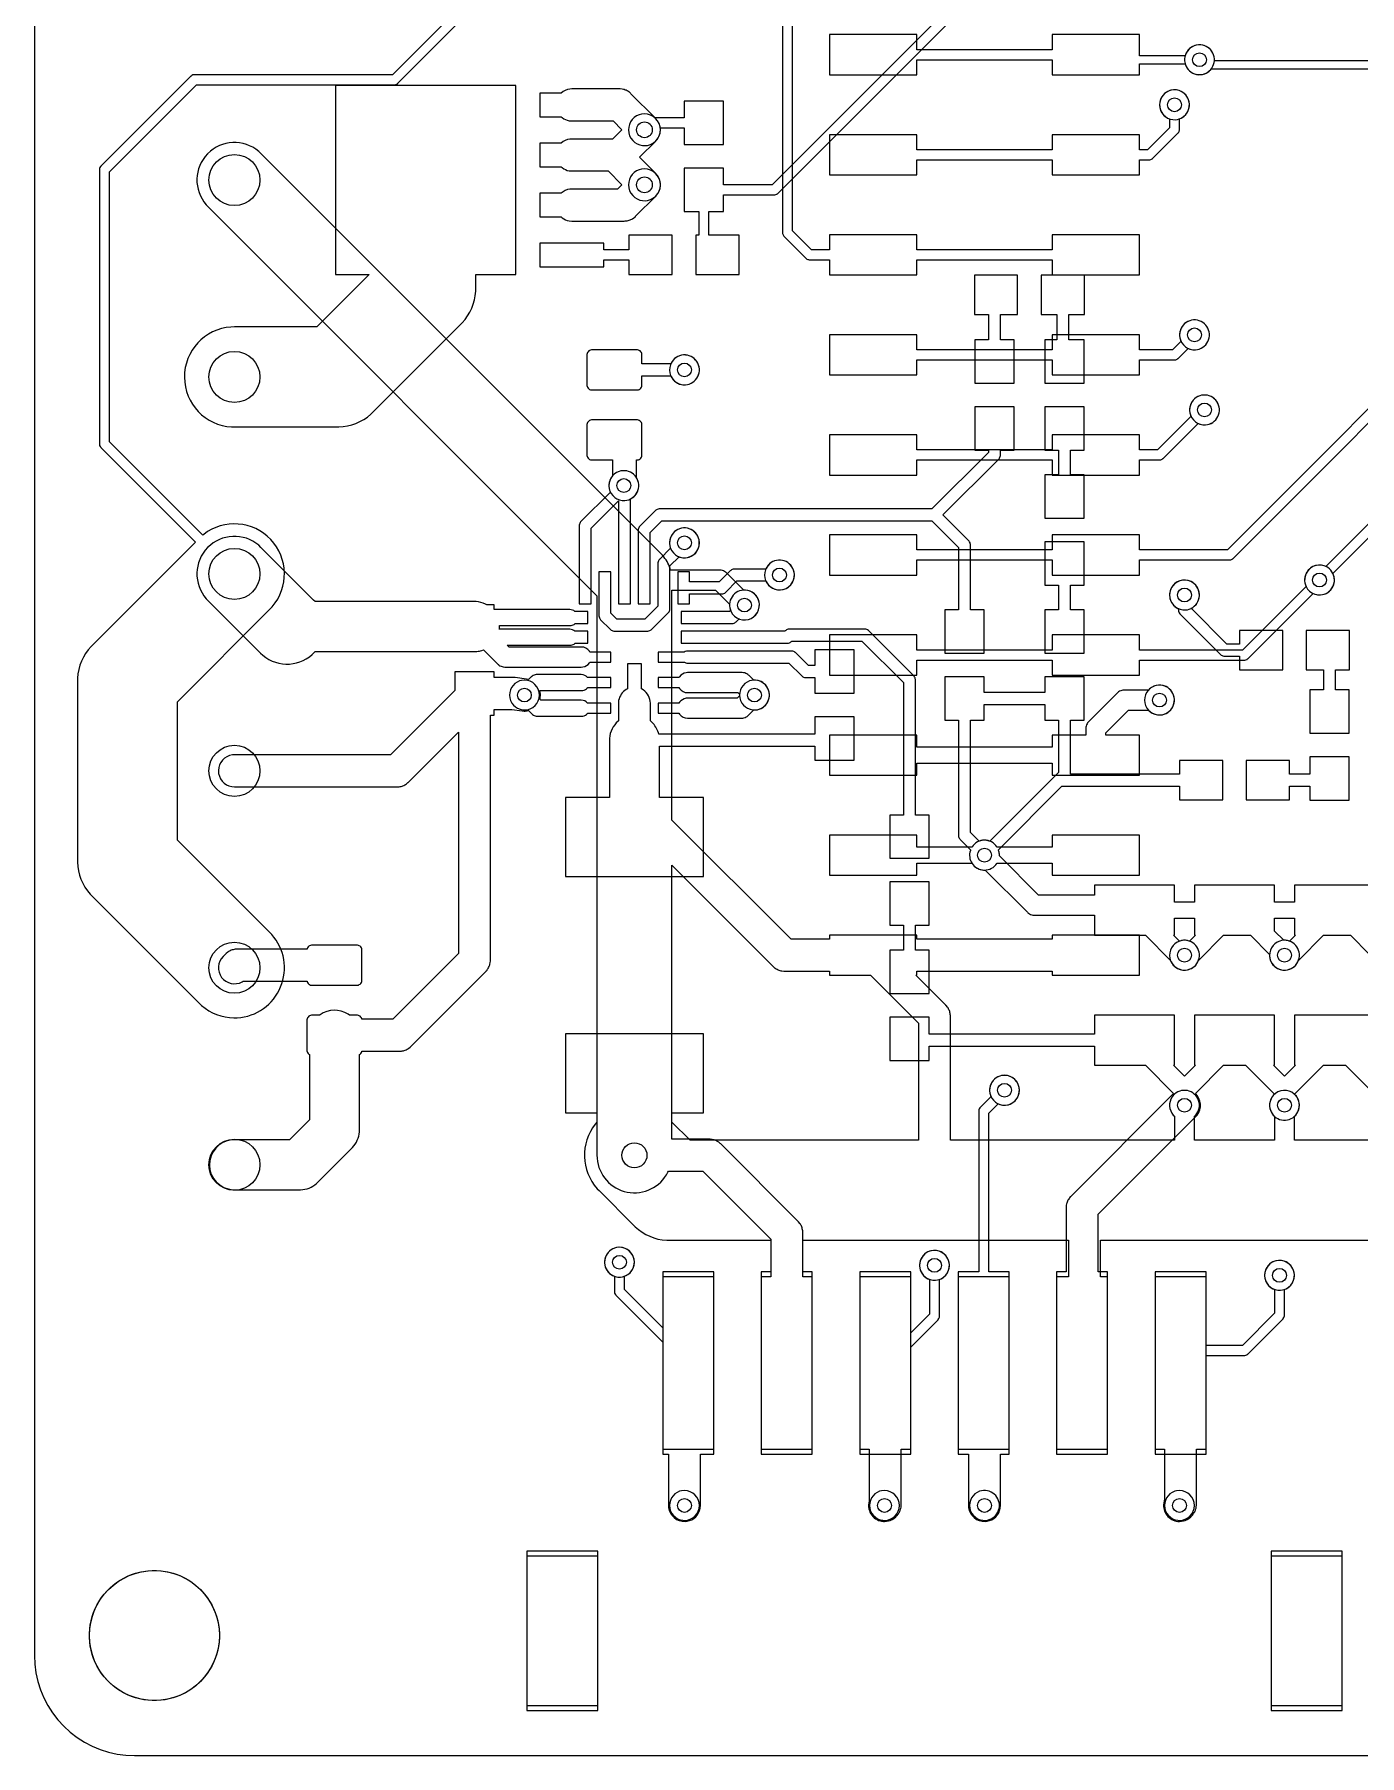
# Model space of a CAD drawing. Header units: millimetres. Extents: x 0 to 66, y 0 to 99.1.
# Drawn here: x 0 to 33.66, y 0 to 43.7 of the extents above; entities that cross this region are included whole.
import ezdxf

# ---------------------------------------------------------------- set-up
doc = ezdxf.new("R2010")
doc.units = ezdxf.units.MM

msp = doc.modelspace()

# ---------------------------------------------------------------- linework, layer by layer
at = {"layer": '16_copper'}
for points in [[(30.099, 51.234), (18.742, 39.877), (17.5, 39.877), (17.5, 40.3), (16.5, 40.3), (16.5, 39.2), (16.873, 39.2), (16.873, 38.6), (16.8, 38.6), (16.8, 37.6), (17.9, 37.6), (17.9, 38.6), (17.127, 38.6), (17.127, 39.2), (17.5, 39.2), (17.5, 39.623), (18.795, 39.623), (18.8, 39.624), (18.806, 39.623, 0.111436), (18.859, 39.64), (18.865, 39.645), (18.873, 39.65), (18.88, 39.656), (18.885, 39.66), (30.316, 51.091)], [(35.01, 32.396), (32.801, 30.187), (32.761, 30.204, 1), (32.517, 29.486), (32.565, 29.473, 0.065542), (32.664, 29.467), (32.713, 29.473, 0.453094), (32.998, 29.967), (32.981, 30.007), (35.153, 32.179)], [(34.036, 22.098), (32.004, 22.098), (32.004, 21.666), (31.496, 21.666), (31.496, 22.098), (29.464, 22.098), (29.464, 21.666), (28.956, 21.666), (28.956, 22.098), (26.924, 22.098), (26.924, 21.844), (25.505, 21.844), (24.508, 22.841), (24.508, 22.885, 0.065544), (24.489, 22.982), (24.483, 22.997), (26.098, 24.613), (29.08, 24.613), (29.08, 24.265), (30.18, 24.265), (30.18, 25.265), (29.08, 25.265), (29.08, 24.917), (26.314, 24.917), (26.314, 26.286), (26.662, 26.286), (26.662, 27.386), (25.662, 27.386), (25.662, 26.988), (24.122, 26.988), (24.122, 27.386), (23.122, 27.386), (23.122, 26.286), (23.47, 26.286), (23.47, 23.368), (23.47, 23.362), (23.47, 23.357, 0.153128), (23.504, 23.272), (23.514, 23.26), (23.777, 22.997), (23.771, 22.982, 0.493146), (24.105, 22.482), (24.149, 22.482), (25.22, 21.41), (25.235, 21.398), (25.25, 21.385, 0.118893), (25.36, 21.339), (25.4, 21.336, 0.000218), (25.4, 21.336), (26.924, 21.336), (26.924, 20.828), (28.216, 20.828), (28.855, 20.189), (28.87, 20.152), (28.895, 20.109, 0.267948), (29.235, 19.942), (29.284, 19.948, 0.198912), (29.525, 20.109), (29.55, 20.152), (29.565, 20.189), (30.204, 20.828), (30.883, 20.828), (31.372, 20.339), (31.372, 20.295, 0.71659), (32.065, 20.109), (32.09, 20.152), (32.105, 20.189), (32.744, 20.828), (33.423, 20.828), (33.912, 20.339)], [(34.036, 18.796), (32.004, 18.796), (32.004, 17.526), (32.026, 17.526), (31.75, 17.25), (31.474, 17.526), (31.496, 17.526), (31.496, 18.796), (29.464, 18.796), (29.464, 17.526), (29.486, 17.526), (29.21, 17.25), (28.934, 17.526), (28.956, 17.526), (28.956, 18.796), (26.924, 18.796), (26.924, 18.313), (22.725, 18.313), (22.725, 18.75), (21.725, 18.75), (21.725, 17.65), (22.725, 17.65), (22.725, 18.009), (26.924, 18.009), (26.924, 17.526), (28.216, 17.526), (28.934, 16.807), (28.923, 16.797), (26.323, 14.197), (26.323, 14.197), (26.323, 14.197), (26.309, 14.182), (26.289, 14.16), (26.289, 14.16), (26.289, 14.159), (26.277, 14.142), (26.261, 14.118), (26.261, 14.118), (26.261, 14.118), (26.251, 14.098), (26.238, 14.073), (26.238, 14.073), (26.238, 14.073), (26.23, 14.052), (26.22, 14.026, 0.000102), (26.22, 14.026), (26.215, 14.004), (26.209, 13.977), (26.209, 13.977), (26.209, 13.977), (26.209, 13.976), (26.204, 13.927), (26.204, 13.917), (26.204, 13.91), (26.204, 12.279), (25.962, 12.279), (25.962, 7.783), (27.258, 7.783), (27.258, 12.279), (27.016, 12.279), (27.016, 13.742), (29.497, 16.223), (29.531, 16.26, 0.389213), (29.486, 16.808), (30.204, 17.526), (30.756, 17.526), (31.493, 16.788), (31.465, 16.76), (31.435, 16.721, 1), (32.065, 16.299), (32.09, 16.342, 0.303346), (32.035, 16.76), (32.007, 16.788), (32.744, 17.526), (33.296, 17.526), (34.033, 16.788)]]:
    msp.add_lwpolyline(points, format="xyb", dxfattribs=at)
for points in [[(29.665, 42.681, 0.165101), (29.876, 42.803), (29.892, 42.824), (41.171, 42.824), (41.177, 42.825, 0.140725), (41.23, 42.843), (41.237, 42.85), (41.239, 42.851), (41.24, 42.852), (41.242, 42.854), (47.081, 48.693), (47.099, 48.682, 1), (47.434, 49.362), (47.388, 49.381, 0.668177), (46.927, 48.854), (46.937, 48.836), (41.129, 43.028), (29.969, 43.028), (29.969, 43.028, 1), (29.213, 43.078), (29.213, 43.028, 0.414214), (29.616, 42.675)], [(7.713, 33.731), (7.732, 33.731, 0.177209), (8.543, 34.054), (8.568, 34.079), (8.581, 34.09), (8.586, 34.095), (8.593, 34.102), (10.838, 36.347), (10.851, 36.36), (10.864, 36.373, 0.177209), (11.208, 37.175), (11.209, 37.211), (11.21, 37.228), (11.21, 37.235), (11.21, 37.245), (11.21, 37.6), (12.23, 37.6), (12.23, 42.4), (7.65, 42.4), (7.65, 37.6), (8.499, 37.6), (7.169, 36.27), (5.08, 36.27), (4.991, 36.267, 0.939415), (5.01, 33.732), (5.08, 33.73), (7.695, 33.73)], [(14.981, 38.959), (14.981, 38.959), (15.005, 38.96), (15.031, 38.962), (15.031, 38.962), (15.031, 38.962), (15.054, 38.966), (15.081, 38.971), (15.081, 38.971), (15.081, 38.971, 0.030914), (15.129, 38.986), (15.129, 38.986), (15.129, 38.986, 0.030916), (15.174, 39.008), (15.175, 39.008), (15.175, 39.008, 0.030915), (15.217, 39.034), (15.217, 39.034), (15.217, 39.034), (15.218, 39.035), (15.256, 39.066), (15.263, 39.073), (15.268, 39.078), (15.781, 39.591), (15.787, 39.597), (15.793, 39.603, 0.35496), (15.825, 40.114), (15.817, 40.123, 0.027424), (15.789, 40.157), (15.781, 40.165), (15.37, 40.577), (15.781, 40.988), (15.787, 40.994), (15.793, 41, 0.209644), (15.899, 41.309), (15.898, 41.317), (15.897, 41.323), (16.5, 41.323), (16.5, 40.9), (17.5, 40.9), (17.5, 42), (16.5, 42), (16.5, 41.577), (15.767, 41.577), (15.151, 42.192), (15.151, 42.192), (15.151, 42.192), (15.138, 42.204), (15.114, 42.226), (15.114, 42.226), (15.113, 42.226), (15.099, 42.236), (15.072, 42.254), (15.072, 42.254), (15.072, 42.254), (15.052, 42.264), (15.027, 42.277), (15.027, 42.277), (15.027, 42.277), (15.006, 42.285), (14.98, 42.295, 0.000102), (14.98, 42.295), (14.958, 42.3), (14.931, 42.306), (14.931, 42.306), (14.931, 42.306), (14.93, 42.306), (14.881, 42.311), (14.871, 42.311), (14.864, 42.311), (13.65, 42.311), (13.6, 42.308, 0.155257), (13.376, 42.205), (12.84, 42.205), (12.84, 41.605), (13.377, 41.605), (13.401, 41.584, 0.124672), (13.583, 41.504), (13.65, 41.499), (14.696, 41.499), (14.919, 41.275), (14.686, 41.041), (13.65, 41.041), (13.6, 41.038, 0.155257), (13.376, 40.935), (12.84, 40.935), (12.84, 40.335), (13.377, 40.335), (13.401, 40.314, 0.124672), (13.583, 40.234), (13.65, 40.229), (14.569, 40.229), (14.919, 39.878), (14.813, 39.771), (13.65, 39.771), (13.6, 39.768, 0.155257), (13.376, 39.665), (12.84, 39.665), (12.84, 39.065), (13.377, 39.065), (13.401, 39.044, 0.124672), (13.583, 38.964), (13.65, 38.959), (14.981, 38.959)], [(29.03, 41.538, 1), (28.882, 42.282), (28.834, 42.269, 0.876976), (28.981, 41.532)], [(29.538, 35.696, 1), (29.39, 36.44), (29.342, 36.427, 0.876976), (29.489, 35.69)], [(15.341, 34.676), (15.364, 34.685), (15.384, 34.699), (15.402, 34.717), (15.416, 34.738), (15.426, 34.761), (15.431, 34.785), (15.431, 35.027), (16.164, 35.027), (16.17, 35.011, 1), (16.85, 35.347), (16.825, 35.39, 0.577351), (16.17, 35.347), (16.164, 35.331), (15.431, 35.331), (15.431, 35.573), (15.426, 35.597), (15.416, 35.62), (15.402, 35.641), (15.384, 35.659), (15.364, 35.673), (15.341, 35.682), (15.316, 35.687), (14.148, 35.687), (14.123, 35.682), (14.1, 35.673), (14.08, 35.659), (14.062, 35.641), (14.048, 35.62), (14.038, 35.597), (14.034, 35.573), (14.034, 34.785), (14.038, 34.761), (14.048, 34.738), (14.062, 34.717), (14.08, 34.699), (14.1, 34.685), (14.123, 34.676), (14.148, 34.671), (15.316, 34.671)], [(29.792, 33.791, 1), (29.644, 34.535), (29.596, 34.522, 0.876976), (29.743, 33.785)], [(24.495, 32.917), (24.5, 32.921, 0.153125), (24.536, 33.004), (24.536, 33.02), (24.536, 33.144), (24.884, 33.144), (24.884, 34.244), (23.884, 34.244), (23.884, 33.144), (24.232, 33.144), (24.232, 33.083), (22.797, 31.648), (15.875, 31.648), (15.869, 31.648), (15.864, 31.648, 0.153128), (15.779, 31.614), (15.767, 31.604), (15.382, 31.219), (15.379, 31.214), (15.374, 31.21, 0.153125), (15.338, 31.127), (15.338, 31.111), (15.338, 29.24), (15.642, 29.24), (15.642, 31.048), (15.938, 31.344), (22.797, 31.344), (23.47, 30.671), (23.47, 29.086), (23.122, 29.086), (23.122, 27.986), (24.122, 27.986), (24.122, 29.086), (23.774, 29.086), (23.774, 30.734), (23.774, 30.74), (23.774, 30.745, 0.153128), (23.74, 30.83), (23.73, 30.842), (23.076, 31.496), (24.492, 32.912)], [(14.838, 31.855), (14.838, 29.24), (15.142, 29.24), (15.142, 31.905), (15.181, 31.928, 0.376372), (15.311, 32.41), (15.295, 32.438), (15.295, 32.893), (15.316, 32.893), (15.341, 32.898), (15.364, 32.907), (15.384, 32.921), (15.402, 32.939), (15.416, 32.96), (15.426, 32.983), (15.431, 33.007), (15.431, 33.795), (15.426, 33.819), (15.416, 33.842), (15.402, 33.863), (15.384, 33.881), (15.364, 33.895), (15.341, 33.904), (15.316, 33.909), (14.148, 33.909), (14.123, 33.904), (14.1, 33.895), (14.08, 33.881), (14.062, 33.863), (14.048, 33.842), (14.038, 33.819), (14.034, 33.795), (14.034, 33.007), (14.038, 32.983), (14.048, 32.96), (14.062, 32.939), (14.08, 32.921), (14.1, 32.907), (14.123, 32.898), (14.148, 32.893), (14.685, 32.893), (14.685, 32.492), (14.656, 32.453, 0.265479), (14.629, 32.078), (13.882, 31.331), (13.879, 31.327), (13.874, 31.323, 0.153125), (13.838, 31.239), (13.838, 31.223), (13.838, 29.24), (14.142, 29.24), (14.142, 31.16)], [(16.373, 30.435), (16.388, 30.429, 1), (16.632, 31.146), (16.584, 31.159, 0.577349), (16.151, 30.666), (16.157, 30.651), (15.882, 30.375), (15.879, 30.371), (15.874, 30.367, 0.153125), (15.838, 30.283), (15.838, 30.268), (15.838, 29.184), (15.508, 28.854), (14.795, 28.854), (14.642, 29.007), (14.642, 30.053), (14.338, 30.053), (14.338, 28.944), (14.338, 28.938), (14.338, 28.933, 0.153128), (14.372, 28.848), (14.382, 28.836), (14.624, 28.594), (14.629, 28.591), (14.633, 28.586, 0.153125), (14.716, 28.55), (14.732, 28.55), (15.571, 28.55), (15.577, 28.55), (15.583, 28.55, 0.153128), (15.668, 28.584), (15.679, 28.594), (16.098, 29.013), (16.101, 29.017), (16.106, 29.021, 0.153125), (16.142, 29.105), (16.142, 29.121), (16.142, 30.204)], [(13.93, 27.639, 0.198686), (14.096, 27.74), (14.11, 27.763), (14.64, 27.763), (14.64, 28.017), (14.11, 28.017), (14.097, 28.039, 0.240727), (13.891, 28.144), (12.054, 28.144), (12.011, 28.187), (13.599, 28.187), (13.634, 28.19, 0.132341), (13.73, 28.235), (13.733, 28.238), (14.056, 28.238), (14.056, 28.542), (13.732, 28.542), (13.727, 28.547, 0.173073), (13.599, 28.593), (11.807, 28.593), (11.809, 28.611), (11.811, 28.674), (11.81, 28.687), (13.599, 28.687), (13.634, 28.69, 0.132341), (13.73, 28.735), (13.733, 28.738), (14.056, 28.738), (14.056, 29.042), (13.732, 29.042), (13.727, 29.047, 0.173073), (13.599, 29.093), (11.676, 29.093), (11.676, 29.213), (11.492, 29.213), (11.459, 29.231, 0.099546), (11.218, 29.297), (11.176, 29.298), (7.127, 29.298), (7.091, 29.337), (5.754, 30.674), (5.697, 30.726, 0.930364), (4.365, 29.37), (4.406, 29.326), (5.743, 27.989), (5.8, 27.937, 0.404985), (7.123, 28.024), (7.127, 28.028), (11.176, 28.028), (11.239, 28.031, 0.049651), (11.362, 28.056), (11.407, 28.072), (11.769, 27.71), (11.784, 27.698), (11.799, 27.685, 0.118893), (11.909, 27.639), (11.949, 27.636, 0.000218), (11.949, 27.636), (13.891, 27.636)], [(16.642, 29.494), (17.454, 29.494), (17.46, 29.495), (17.466, 29.494, 0.153128), (17.551, 29.528), (17.562, 29.539), (17.843, 29.82), (18.577, 29.82), (18.583, 29.804, 1), (19.263, 30.14), (19.238, 30.183, 0.577351), (18.583, 30.14), (18.577, 30.124), (17.78, 30.124), (17.774, 30.124), (17.769, 30.124, 0.153128), (17.684, 30.09), (17.672, 30.08), (17.391, 29.799), (16.642, 29.799), (16.642, 30.053), (16.338, 30.053), (16.338, 29.24), (16.642, 29.24)], [(31.704, 28.567), (30.604, 28.567), (30.604, 28.219), (30.289, 28.219), (29.382, 29.127), (29.421, 29.149), (29.46, 29.179, 1), (28.96, 29.749), (28.925, 29.714, 0.453094), (28.999, 29.149), (29.042, 29.124), (29.058, 29.118), (29.058, 29.083, 0.172369), (29.092, 28.987), (29.102, 28.975), (30.118, 27.959), (30.123, 27.956), (30.127, 27.951, 0.153125), (30.21, 27.915), (30.226, 27.915), (30.604, 27.915), (30.604, 27.567), (31.704, 27.567)], [(16.424, 28.738), (17.714, 28.738), (17.72, 28.738), (17.725, 28.738, 0.153128), (17.81, 28.772), (17.822, 28.782), (17.897, 28.857), (17.912, 28.851, 1), (18.156, 29.569), (18.108, 29.582, 0.577349), (17.675, 29.088), (17.681, 29.073), (17.651, 29.042), (16.424, 29.042)], [(16.424, 28.238), (19.119, 28.238), (19.125, 28.238), (19.13, 28.238, 0.153128), (19.215, 28.272), (19.227, 28.282), (19.24, 28.296), (21.019, 28.296), (22.073, 27.242), (22.073, 23.879), (21.725, 23.879), (21.725, 22.779), (22.725, 22.779), (22.725, 23.879), (22.377, 23.879), (22.377, 27.305), (22.377, 27.311), (22.377, 27.316, 0.153128), (22.343, 27.401), (22.333, 27.413), (21.19, 28.556), (21.185, 28.559), (21.181, 28.564, 0.153125), (21.098, 28.6), (21.082, 28.6), (19.177, 28.6), (19.171, 28.6), (19.166, 28.6, 0.153128), (19.081, 28.566), (19.069, 28.556), (19.056, 28.542), (16.424, 28.542)], [(20.82, 28.07), (19.82, 28.07), (19.82, 27.672), (19.66, 27.672), (19.335, 27.998), (19.33, 28.001), (19.326, 28.006, 0.153125), (19.243, 28.042), (19.227, 28.042), (16.589, 28.042), (16.559, 28.039), (16.529, 28.03), (16.506, 28.017), (15.84, 28.017), (15.84, 27.763), (16.506, 27.763), (16.515, 27.757, 0.101643), (16.574, 27.738), (16.589, 27.738), (19.164, 27.738), (19.489, 27.412), (19.494, 27.409), (19.498, 27.404, 0.153125), (19.581, 27.368), (19.597, 27.368), (19.82, 27.368), (19.82, 26.97), (20.82, 26.97)], [(16.99, 24.32), (15.875, 24.32), (15.875, 25.629), (19.82, 25.629), (19.82, 25.27), (20.82, 25.27), (20.82, 26.37), (19.82, 26.37), (19.82, 25.933), (15.856, 25.933), (15.847, 25.967, 0.124664), (15.685, 26.234), (15.646, 26.268), (15.646, 26.715), (15.643, 26.765, 0.25328), (15.418, 27.08), (15.418, 27.08), (15.418, 27.715), (15.062, 27.715), (15.062, 27.08), (15.032, 27.064, 0.220531), (14.839, 26.782), (14.834, 26.715), (14.834, 26.268), (14.825, 26.262, 0.201085), (14.606, 25.823), (14.605, 25.781), (14.605, 24.32), (13.49, 24.32), (13.49, 22.32), (16.99, 22.32)], [(6.753, 14.365), (6.761, 14.365, 0.1754), (7.164, 14.522), (7.194, 14.551), (8.069, 15.426), (8.074, 15.432), (8.08, 15.437, 0.1754), (8.254, 15.833), (8.255, 15.875), (8.255, 17.797), (8.272, 17.808), (8.29, 17.826), (8.304, 17.847), (8.314, 17.87), (8.316, 17.882), (9.271, 17.882), (9.271, 17.882), (9.271, 17.882), (9.295, 17.883), (9.321, 17.885), (9.321, 17.885), (9.321, 17.885), (9.344, 17.889), (9.371, 17.894), (9.371, 17.894), (9.371, 17.894, 0.030914), (9.419, 17.909), (9.419, 17.909), (9.419, 17.909, 0.030916), (9.464, 17.931), (9.465, 17.931), (9.465, 17.931, 0.030915), (9.507, 17.957), (9.507, 17.957), (9.507, 17.957), (9.508, 17.958), (9.546, 17.989), (9.553, 17.996), (9.558, 18.001), (11.463, 19.906), (11.463, 19.906), (11.463, 19.906), (11.477, 19.921), (11.497, 19.943), (11.497, 19.943), (11.497, 19.944), (11.509, 19.961), (11.525, 19.985), (11.525, 19.985), (11.525, 19.985), (11.535, 20.005), (11.548, 20.03), (11.548, 20.03), (11.548, 20.03), (11.554, 20.045), (11.566, 20.077, 0.000102), (11.566, 20.077), (11.569, 20.094), (11.577, 20.126), (11.577, 20.126), (11.577, 20.126), (11.577, 20.127), (11.582, 20.176), (11.582, 20.186), (11.582, 20.193), (11.582, 26.413), (11.676, 26.413), (11.676, 26.557), (12.126, 26.557), (12.392, 26.521), (12.443, 26.518, 0.062095), (12.543, 26.529), (12.551, 26.532), (12.636, 26.446), (12.644, 26.44), (12.651, 26.433, 0.132344), (12.748, 26.389), (12.756, 26.389, 0.018059), (12.771, 26.388), (12.78, 26.387), (13.891, 26.387), (13.926, 26.39, 0.177258), (14.047, 26.46), (14.049, 26.463), (14.64, 26.463), (14.64, 26.717), (14.049, 26.717), (14.045, 26.722, 0.218619), (13.891, 26.793), (12.864, 26.793), (12.838, 26.819), (12.843, 26.837, 0.093294), (12.847, 26.988), (12.838, 27.029), (12.846, 27.037), (13.891, 27.037), (13.926, 27.04, 0.177258), (14.047, 27.11), (14.049, 27.113), (14.64, 27.113), (14.64, 27.367), (14.049, 27.367), (14.045, 27.372, 0.218619), (13.891, 27.443), (12.762, 27.443), (12.752, 27.442), (12.742, 27.442, 0.132342), (12.643, 27.405), (12.637, 27.399, 0.018024), (12.625, 27.39), (12.618, 27.384), (12.55, 27.316), (12.5, 27.327), (12.207, 27.366), (12.156, 27.369), (12.154, 27.369), (12.153, 27.369), (11.676, 27.369), (11.676, 27.513), (10.676, 27.513), (10.676, 27.038), (9.045, 25.406), (5.08, 25.406), (5.03, 25.403, 0.865077), (5.013, 24.599), (5.08, 24.594), (9.213, 24.594), (9.213, 24.594), (9.213, 24.594), (9.237, 24.595), (9.263, 24.597), (9.263, 24.597), (9.263, 24.597), (9.286, 24.601), (9.313, 24.606), (9.313, 24.606), (9.313, 24.606, 0.030914), (9.361, 24.621), (9.361, 24.621), (9.361, 24.621, 0.030916), (9.406, 24.643), (9.407, 24.643), (9.407, 24.643, 0.030915), (9.449, 24.669), (9.449, 24.669), (9.449, 24.669), (9.45, 24.67), (9.488, 24.701), (9.495, 24.708), (9.5, 24.713), (10.77, 25.982), (10.77, 20.361), (9.103, 18.694), (8.316, 18.694), (8.314, 18.706), (8.304, 18.729), (8.29, 18.75), (8.272, 18.768), (8.252, 18.782), (8.229, 18.791), (8.204, 18.796), (8, 18.796), (7.967, 18.82, 0.306773), (7.255, 18.808), (7.24, 18.796), (7.036, 18.796), (7.011, 18.791), (6.988, 18.782), (6.968, 18.768), (6.95, 18.75), (6.936, 18.729), (6.926, 18.706), (6.921, 18.682), (6.921, 17.894), (6.926, 17.87), (6.936, 17.847), (6.95, 17.826), (6.968, 17.808), (6.985, 17.797), (6.985, 16.138), (6.482, 15.635), (5.08, 15.635), (5.017, 15.632, 0.920724), (5.038, 14.366), (5.08, 14.365), (6.745, 14.365)], [(17.973, 26.338), (17.993, 26.339, 0.118891), (18.103, 26.384), (18.133, 26.41), (18.134, 26.41), (18.134, 26.41), (18.269, 26.546), (18.313, 26.546, 0.936605), (18.313, 27.302), (18.269, 27.302), (18.152, 27.42), (18.137, 27.432), (18.122, 27.445, 0.118893), (18.012, 27.491), (17.972, 27.494, 0.000218), (17.972, 27.494), (16.589, 27.494), (16.55, 27.491, 0.198686), (16.384, 27.39), (16.37, 27.367), (15.84, 27.367), (15.84, 27.113), (16.37, 27.113), (16.383, 27.091, 0.240727), (16.589, 26.986), (17.867, 26.986), (17.91, 26.943), (17.91, 26.905), (17.849, 26.844), (16.589, 26.844), (16.55, 26.841, 0.198686), (16.384, 26.74), (16.37, 26.717), (15.84, 26.717), (15.84, 26.463), (16.37, 26.463), (16.383, 26.441, 0.240727), (16.589, 26.336), (17.954, 26.336)], [(28.649, 26.425, 1), (28.501, 27.169), (28.453, 27.156, 0.876976), (28.6, 26.419)], [(24.252, 23.219, 0.165099), (24.008, 23.219), (23.993, 23.213), (23.774, 23.431), (23.774, 26.286), (24.122, 26.286), (24.122, 26.684), (25.662, 26.684), (25.662, 26.286), (26.01, 26.286), (26.01, 24.955), (24.267, 23.213)], [(29.332, 20.679, 0.165099), (29.088, 20.679), (29.085, 20.677), (28.934, 20.828), (28.956, 20.828), (28.956, 21.26), (29.464, 21.26), (29.464, 20.828), (29.486, 20.828), (29.335, 20.677)], [(31.872, 20.679, 0.065544), (31.775, 20.698), (31.731, 20.698), (31.496, 20.933), (31.496, 21.26), (32.004, 21.26), (32.004, 20.828), (32.026, 20.828), (31.875, 20.677)], [(8.229, 19.563), (8.252, 19.572), (8.272, 19.586), (8.29, 19.604), (8.304, 19.625), (8.314, 19.648), (8.319, 19.672), (8.319, 20.46), (8.314, 20.484), (8.304, 20.507), (8.29, 20.528), (8.272, 20.546), (8.252, 20.56), (8.229, 20.569), (8.204, 20.574), (7.036, 20.574), (7.011, 20.569), (6.988, 20.56), (6.968, 20.546), (6.95, 20.528), (6.936, 20.507), (6.926, 20.484), (6.924, 20.472), (5.146, 20.472), (5.146, 20.472), (5.146, 20.472), (5.122, 20.471), (5.096, 20.469), (5.096, 20.469), (5.096, 20.469), (5.073, 20.465), (5.046, 20.46), (5.046, 20.46), (5.046, 20.46, 0.030914), (4.998, 20.445), (4.998, 20.445), (4.998, 20.445, 0.030916), (4.953, 20.423), (4.952, 20.423), (4.952, 20.423, 0.030915), (4.91, 20.397), (4.91, 20.397), (4.91, 20.397), (4.909, 20.396), (4.871, 20.365), (4.864, 20.358), (4.859, 20.353), (4.793, 20.287, 0.865079), (5.274, 19.643), (5.301, 19.66), (6.924, 19.66), (6.926, 19.648), (6.936, 19.625), (6.95, 19.604), (6.968, 19.586), (6.988, 19.572), (7.011, 19.563), (7.036, 19.558), (8.204, 19.558)], [(19.758, 12.279), (19.516, 12.279), (19.516, 13.275), (19.516, 13.275), (19.516, 13.275), (19.515, 13.299), (19.513, 13.325), (19.513, 13.325), (19.513, 13.325), (19.509, 13.348), (19.504, 13.375), (19.504, 13.375), (19.504, 13.375, 0.030914), (19.489, 13.423), (19.489, 13.423), (19.489, 13.423, 0.030916), (19.467, 13.468), (19.467, 13.469), (19.467, 13.469, 0.030915), (19.441, 13.511), (19.441, 13.511), (19.441, 13.511), (19.44, 13.512), (19.409, 13.55), (19.402, 13.557), (19.397, 13.562), (17.432, 15.527), (17.432, 15.527), (17.432, 15.527), (17.419, 15.539), (17.395, 15.561), (17.395, 15.561), (17.394, 15.561), (17.38, 15.571), (17.353, 15.589), (17.353, 15.589), (17.353, 15.589), (17.333, 15.599), (17.308, 15.612), (17.308, 15.612), (17.308, 15.612), (17.287, 15.62), (17.261, 15.63, 0.000102), (17.261, 15.63), (17.239, 15.635), (17.212, 15.641), (17.212, 15.641), (17.212, 15.641), (17.211, 15.641), (17.162, 15.646), (17.152, 15.646), (17.145, 15.646), (16.192, 15.646), (16.192, 16.32), (16.99, 16.32), (16.99, 18.32), (13.49, 18.32), (13.49, 16.32), (14.288, 16.32), (14.288, 15.24), (14.291, 15.163, 0.757175), (16.09, 14.81), (16.101, 14.834), (16.977, 14.834), (18.704, 13.107), (18.704, 12.279), (18.462, 12.279), (18.462, 7.783), (19.758, 7.783)], [(24.758, 12.279), (24.237, 12.279), (24.237, 16.31), (24.476, 16.549), (24.516, 16.532, 1), (24.76, 17.25), (24.712, 17.263, 0.577349), (24.279, 16.769), (24.296, 16.729), (24.02, 16.453), (24.017, 16.449), (24.013, 16.445, 0.11143), (23.987, 16.395), (23.986, 16.388), (23.984, 16.378), (23.984, 16.369), (23.983, 16.363), (23.983, 12.279), (23.462, 12.279), (23.462, 7.783), (24.758, 7.783)], [(17.258, 12.279), (15.962, 12.279), (15.962, 10.858), (14.986, 11.834), (14.986, 12.168), (15.027, 12.185, 1), (14.691, 12.865), (14.648, 12.84, 0.577351), (14.691, 12.185), (14.732, 12.168), (14.732, 11.782), (14.733, 11.776), (14.732, 11.771, 0.111436), (14.749, 11.718), (14.754, 11.712), (14.759, 11.703), (14.765, 11.697), (14.769, 11.692), (15.962, 10.499), (15.962, 7.783), (17.258, 7.783)], [(22.934, 12.074, 1), (22.786, 12.818), (22.738, 12.805, 0.876976), (22.885, 12.068)], [(21.64, 5.947, 0.120832), (21.826, 6.019), (21.877, 6.063), (21.897, 6.083), (21.897, 6.083), (21.897, 6.083), (21.911, 6.098), (21.931, 6.12), (21.931, 6.12), (21.931, 6.121), (21.943, 6.138), (21.959, 6.162), (21.959, 6.162), (21.959, 6.162), (21.969, 6.182), (21.982, 6.207), (21.982, 6.207), (21.982, 6.207), (21.988, 6.222), (22, 6.254, 0.000102), (22, 6.254), (22.005, 6.276), (22.011, 6.303), (22.011, 6.303), (22.011, 6.303), (22.011, 6.304), (22.016, 6.353), (22.016, 6.363), (22.016, 6.37), (22.016, 7.783), (22.258, 7.783), (22.258, 12.279), (20.962, 12.279), (20.962, 7.783), (21.204, 7.783), (21.204, 6.474), (21.2, 6.466, 0.118779), (21.192, 6.267), (21.206, 6.218, 0.22053), (21.442, 5.971), (21.49, 5.956, 0.058767), (21.59, 5.944)], [(29.133, 5.947, 0.119341), (29.319, 6.019), (29.37, 6.063), (29.397, 6.09), (29.397, 6.09), (29.397, 6.09), (29.411, 6.105), (29.431, 6.127), (29.431, 6.127), (29.431, 6.128), (29.443, 6.145), (29.459, 6.169), (29.459, 6.169), (29.459, 6.169), (29.469, 6.189), (29.482, 6.214), (29.482, 6.214), (29.482, 6.214), (29.488, 6.229), (29.5, 6.261, 0.000102), (29.5, 6.261), (29.505, 6.283), (29.511, 6.31), (29.511, 6.31), (29.511, 6.31), (29.511, 6.311), (29.516, 6.36), (29.516, 6.37), (29.516, 6.377), (29.516, 7.783), (29.758, 7.783), (29.758, 12.279), (28.462, 12.279), (28.462, 7.783), (28.704, 7.783), (28.704, 6.494), (28.693, 6.466), (28.682, 6.417), (28.677, 6.367, 0.426454), (29.083, 5.944)], [(31.697, 11.82, 1), (31.549, 12.564), (31.501, 12.551, 0.876976), (31.648, 11.814)], [(16.584, 5.978, 1), (16.436, 6.722), (16.388, 6.709, 0.876976), (16.535, 5.972)], [(24.204, 5.978, 1), (24.056, 6.722), (24.008, 6.709, 0.876976), (24.155, 5.972)]]:
    msp.add_lwpolyline(points, format="xyb", close=True, dxfattribs=at)
for points in [[(16.2, 38.6), (15.1, 38.6), (15.1, 38.227), (14.46, 38.227), (14.46, 38.395), (12.84, 38.395), (12.84, 37.795), (14.46, 37.795), (14.46, 37.973), (15.1, 37.973), (15.1, 37.6), (16.2, 37.6)], [(24.884, 35.944), (24.536, 35.944), (24.536, 36.584), (24.973, 36.584), (24.973, 37.584), (23.873, 37.584), (23.873, 36.584), (24.232, 36.584), (24.232, 35.944), (23.884, 35.944), (23.884, 34.844), (24.884, 34.844)], [(26.662, 35.944), (26.275, 35.944), (26.275, 36.584), (26.673, 36.584), (26.673, 37.584), (25.573, 37.584), (25.573, 36.584), (25.971, 36.584), (25.971, 35.944), (25.662, 35.944), (25.662, 34.844), (26.662, 34.844)], [(26.662, 32.515), (26.314, 32.515), (26.314, 33.144), (26.662, 33.144), (26.662, 34.244), (25.662, 34.244), (25.662, 33.144), (26.01, 33.144), (26.01, 32.515), (25.662, 32.515), (25.662, 31.415), (26.662, 31.415)], [(26.662, 29.086), (26.314, 29.086), (26.314, 29.715), (26.662, 29.715), (26.662, 30.815), (25.662, 30.815), (25.662, 29.715), (26.01, 29.715), (26.01, 29.086), (25.662, 29.086), (25.662, 27.986), (26.662, 27.986)], [(33.393, 27.054), (33.045, 27.054), (33.045, 27.567), (33.404, 27.567), (33.404, 28.567), (32.304, 28.567), (32.304, 27.567), (32.741, 27.567), (32.741, 27.054), (32.393, 27.054), (32.393, 25.954), (33.393, 25.954)], [(33.393, 25.354), (32.393, 25.354), (32.393, 24.917), (31.88, 24.917), (31.88, 25.265), (30.78, 25.265), (30.78, 24.265), (31.88, 24.265), (31.88, 24.613), (32.393, 24.613), (32.393, 24.254), (33.393, 24.254)], [(22.725, 20.45), (22.377, 20.45), (22.377, 21.079), (22.725, 21.079), (22.725, 22.179), (21.725, 22.179), (21.725, 21.079), (22.073, 21.079), (22.073, 20.45), (21.725, 20.45), (21.725, 19.35), (22.725, 19.35)], [(14.312, 5.187), (12.508, 5.187), (12.508, 1.275), (14.312, 1.275)], [(33.212, 5.187), (31.408, 5.187), (31.408, 1.275), (33.212, 1.275)]]:
    msp.add_lwpolyline(points, close=True, dxfattribs=at)
at = {"layer": '1_copper'}
for points in [[(19.003, 51.283), (19.003, 38.657), (19.004, 38.65), (19.004, 38.644, 0.157781), (19.036, 38.574), (19.04, 38.568), (19.597, 38.012), (19.602, 38.008), (19.606, 38.003, 0.157747), (19.678, 37.976), (19.685, 37.975), (20.194, 37.975), (20.194, 37.59), (22.414, 37.59), (22.414, 37.975), (25.846, 37.975), (25.846, 37.59), (28.066, 37.59), (28.066, 38.61), (25.846, 38.61), (25.846, 38.225), (22.414, 38.225), (22.414, 38.61), (20.194, 38.61), (20.194, 38.225), (19.737, 38.225), (19.253, 38.709), (19.253, 51.231)], [(16.764, 50.345), (9.091, 42.672), (4.064, 42.672), (4.059, 42.671), (4.053, 42.672, 0.111436), (4, 42.655), (3.994, 42.65), (3.986, 42.645), (3.979, 42.639), (3.974, 42.635), (1.688, 40.349), (1.685, 40.345), (1.681, 40.341, 0.11143), (1.655, 40.291), (1.654, 40.284), (1.652, 40.274), (1.652, 40.265), (1.651, 40.259), (1.651, 33.302), (1.652, 33.297), (1.651, 33.291, 0.111436), (1.668, 33.238), (1.673, 33.232), (1.678, 33.224), (1.684, 33.217), (1.688, 33.212), (4.092, 30.808), (1.464, 28.18), (1.452, 28.167), (1.438, 28.154, 0.177209), (1.094, 27.352), (1.093, 27.316), (1.092, 27.3), (1.092, 27.292), (1.092, 27.282), (1.092, 22.718), (1.093, 22.699), (1.093, 22.681, 0.177209), (1.416, 21.87), (1.441, 21.844), (1.452, 21.832), (1.457, 21.827), (1.464, 21.82), (4.182, 19.102), (4.247, 19.041, 0.177209), (5.063, 18.73), (5.152, 18.732, 0.628682), (6.026, 20.848), (5.978, 20.898), (3.632, 23.244), (3.632, 26.756), (5.978, 29.102), (6.039, 29.167, 0.90693), (4.301, 31.003), (4.277, 30.983), (1.905, 33.355), (1.905, 40.206), (4.117, 42.418), (9.144, 42.418), (9.149, 42.419), (9.155, 42.418, 0.111436), (9.208, 42.435), (9.214, 42.44), (9.222, 42.445), (9.229, 42.451), (9.234, 42.455), (16.981, 50.202)], [(34.036, 15.621), (32.004, 15.621), (32.004, 16.229), (32.035, 16.26, 1), (31.465, 16.76), (31.435, 16.721, 0.339455), (31.465, 16.26), (31.496, 16.229), (31.496, 15.621), (29.464, 15.621), (29.464, 16.229), (29.495, 16.26, 1), (28.925, 16.76), (28.895, 16.721, 0.339455), (28.925, 16.26), (28.956, 16.229), (28.956, 15.621), (23.266, 15.621), (23.266, 18.764), (23.266, 18.764), (23.266, 18.764), (23.265, 18.788), (23.263, 18.814), (23.263, 18.814), (23.263, 18.814), (23.259, 18.837), (23.254, 18.864), (23.254, 18.864), (23.254, 18.864, 0.030914), (23.239, 18.912), (23.239, 18.912), (23.239, 18.912, 0.030916), (23.217, 18.957), (23.217, 18.958), (23.217, 18.958, 0.030915), (23.191, 19), (23.191, 19), (23.191, 19), (23.19, 19.001), (23.159, 19.039), (23.152, 19.046), (23.147, 19.051), (22.389, 19.81), (22.414, 19.81), (22.414, 19.914), (25.846, 19.914), (25.846, 19.81), (28.066, 19.81), (28.066, 20.83), (25.846, 20.83), (25.846, 20.726), (22.414, 20.726), (22.414, 20.83), (20.194, 20.83), (20.194, 20.726), (19.218, 20.726), (16.192, 23.752), (16.192, 29.586), (17.299, 29.586), (17.656, 29.229), (17.656, 29.185, 1), (18.412, 29.235), (18.406, 29.284, 0.339456), (18.059, 29.588), (18.015, 29.588), (17.584, 30.02), (17.569, 30.032), (17.554, 30.045, 0.118893), (17.444, 30.091), (17.404, 30.094, 0.000218), (17.404, 30.094), (16.157, 30.094), (16.155, 30.103), (16.145, 30.137, 0.101609), (15.955, 30.47), (15.952, 30.472), (15.95, 30.475), (15.942, 30.483), (15.914, 30.514), (5.754, 40.674), (5.697, 40.726, 0.930364), (4.365, 39.37), (4.406, 39.326), (14.288, 29.445), (14.288, 16.079), (14.246, 16.031, 0.365909), (14.294, 14.392), (14.342, 14.342), (15.231, 13.453), (15.244, 13.44), (15.257, 13.427, 0.177209), (16.059, 13.083), (16.095, 13.082), (16.112, 13.081), (16.119, 13.081), (16.129, 13.081), (18.704, 13.081), (18.704, 12.152), (18.462, 12.152), (18.462, 7.656), (19.758, 7.656), (19.758, 12.152), (19.516, 12.152), (19.516, 13.081), (26.264, 13.081), (26.264, 12.152), (25.962, 12.152), (25.962, 7.656), (27.258, 7.656), (27.258, 12.152), (27.076, 12.152), (27.076, 13.081), (40.294, 13.081)], [(36.613, 36.92), (30.3, 30.607), (28.066, 30.607), (28.066, 30.99), (25.846, 30.99), (25.846, 30.607), (22.414, 30.607), (22.414, 30.99), (20.194, 30.99), (20.194, 29.97), (22.414, 29.97), (22.414, 30.353), (25.846, 30.353), (25.846, 29.97), (28.066, 29.97), (28.066, 30.353), (30.353, 30.353), (30.358, 30.354), (30.364, 30.353, 0.111436), (30.417, 30.37), (30.423, 30.375), (30.431, 30.38), (30.438, 30.386), (30.443, 30.39), (36.756, 36.703)]]:
    msp.add_lwpolyline(points, format="xyb", dxfattribs=at)
for points in [[(22.414, 43.055), (25.846, 43.055), (25.846, 42.67), (28.066, 42.67), (28.066, 42.951), (29.227, 42.951), (29.232, 42.931, 1), (29.95, 43.175), (29.931, 43.221, 0.668181), (29.232, 43.175), (29.227, 43.155), (28.066, 43.155), (28.066, 43.69), (25.846, 43.69), (25.846, 43.305), (22.414, 43.305), (22.414, 43.69), (20.194, 43.69), (20.194, 42.67), (22.414, 42.67)], [(22.414, 40.515), (25.846, 40.515), (25.846, 40.13), (28.066, 40.13), (28.066, 40.515), (28.321, 40.515), (28.328, 40.516), (28.334, 40.516, 0.157781), (28.404, 40.547), (28.409, 40.552), (29.044, 41.187), (29.048, 41.192), (29.053, 41.196, 0.157747), (29.08, 41.268), (29.081, 41.275), (29.081, 41.552), (29.124, 41.57, 1), (28.788, 42.25), (28.745, 42.225, 0.61871), (28.831, 41.552), (28.831, 41.327), (28.269, 40.765), (28.066, 40.765), (28.066, 41.15), (25.846, 41.15), (25.846, 40.765), (22.414, 40.765), (22.414, 41.15), (20.194, 41.15), (20.194, 40.13), (22.414, 40.13)], [(15.573, 40.879, 1), (15.415, 41.671), (15.364, 41.658, 0.876979), (15.52, 40.872)], [(15.573, 39.482, 1), (15.415, 40.274), (15.364, 40.261, 0.876979), (15.52, 39.475)], [(22.414, 35.433), (25.846, 35.433), (25.846, 35.05), (28.066, 35.05), (28.066, 35.433), (28.956, 35.433), (28.961, 35.434), (28.967, 35.433, 0.111436), (29.02, 35.45), (29.026, 35.455), (29.034, 35.46), (29.041, 35.466), (29.046, 35.47), (29.302, 35.726), (29.342, 35.709, 1), (29.586, 36.427), (29.538, 36.44, 0.577349), (29.105, 35.946), (29.122, 35.906), (28.903, 35.687), (28.066, 35.687), (28.066, 36.07), (25.846, 36.07), (25.846, 35.687), (22.414, 35.687), (22.414, 36.07), (20.194, 36.07), (20.194, 35.05), (22.414, 35.05)], [(16.584, 34.807, 1), (16.436, 35.551), (16.388, 35.538, 0.876976), (16.535, 34.801)], [(22.414, 32.893), (25.846, 32.893), (25.846, 32.51), (28.066, 32.51), (28.066, 32.893), (28.575, 32.893), (28.58, 32.894), (28.586, 32.893, 0.111436), (28.639, 32.91), (28.645, 32.915), (28.653, 32.92), (28.66, 32.926), (28.665, 32.93), (29.556, 33.821), (29.596, 33.804, 1), (29.84, 34.522), (29.792, 34.535, 0.577349), (29.359, 34.041), (29.376, 34.001), (28.522, 33.147), (28.066, 33.147), (28.066, 33.53), (25.846, 33.53), (25.846, 33.147), (22.414, 33.147), (22.414, 33.53), (20.194, 33.53), (20.194, 32.51), (22.414, 32.51)], [(15.045, 31.871, 1), (14.897, 32.614), (14.849, 32.602, 0.876976), (14.995, 31.864)], [(16.584, 30.416, 1), (16.436, 31.159), (16.388, 31.146, 0.876976), (16.535, 30.409)], [(18.997, 29.6, 1), (18.849, 30.344), (18.801, 30.331, 0.876976), (18.948, 29.594)], [(22.414, 27.813), (25.846, 27.813), (25.846, 27.43), (28.066, 27.43), (28.066, 27.813), (30.734, 27.813), (30.739, 27.814), (30.745, 27.813, 0.111436), (30.798, 27.83), (30.804, 27.835), (30.812, 27.84), (30.819, 27.846), (30.824, 27.85), (32.477, 29.503), (32.517, 29.486, 1), (32.761, 30.204), (32.713, 30.217, 0.577349), (32.28, 29.723), (32.297, 29.683), (30.681, 28.067), (28.066, 28.067), (28.066, 28.45), (25.846, 28.45), (25.846, 28.067), (22.414, 28.067), (22.414, 28.45), (20.194, 28.45), (20.194, 27.43), (22.414, 27.43)], [(29.284, 29.092, 1), (29.136, 29.836), (29.088, 29.823, 0.876976), (29.235, 29.086)], [(12.52, 26.552, 1), (12.372, 27.296), (12.324, 27.283, 0.876976), (12.471, 26.546)], [(18.362, 26.552, 1), (18.214, 27.296), (18.166, 27.283, 0.876976), (18.313, 26.546)], [(27.667, 27.049), (27.647, 27.048, 0.118891), (27.537, 27.003), (27.507, 26.977), (27.506, 26.977), (27.506, 26.977), (26.776, 26.247), (26.764, 26.232), (26.751, 26.217, 0.118893), (26.705, 26.107), (26.702, 26.067, 0.000218), (26.702, 26.067), (26.702, 25.91), (25.846, 25.91), (25.846, 25.603), (22.414, 25.603), (22.414, 25.91), (20.194, 25.91), (20.194, 24.89), (22.414, 24.89), (22.414, 25.197), (25.846, 25.197), (25.846, 24.89), (28.066, 24.89), (28.066, 25.91), (27.21, 25.91), (27.21, 25.962), (27.791, 26.543), (28.294, 26.543), (28.325, 26.512, 1), (28.825, 27.082), (28.786, 27.112, 0.339455), (28.325, 27.082), (28.294, 27.051), (27.686, 27.051)], [(22.414, 22.657), (23.811, 22.657), (23.815, 22.649, 0.53451), (24.445, 22.649), (24.449, 22.657), (25.846, 22.657), (25.846, 22.35), (28.066, 22.35), (28.066, 23.37), (25.846, 23.37), (25.846, 23.063), (24.449, 23.063), (24.445, 23.071, 0.53451), (23.815, 23.071), (23.811, 23.063), (22.414, 23.063), (22.414, 23.37), (20.194, 23.37), (20.194, 22.35), (22.414, 22.35)], [(16.192, 16.084), (16.192, 22.603), (18.763, 20.033), (18.763, 20.033), (18.763, 20.033), (18.778, 20.019), (18.8, 19.999), (18.8, 19.999), (18.801, 19.999), (18.818, 19.987), (18.842, 19.971), (18.842, 19.971), (18.842, 19.971), (18.862, 19.961), (18.887, 19.948), (18.887, 19.948), (18.887, 19.948), (18.908, 19.94), (18.934, 19.93, 0.000102), (18.934, 19.93), (18.956, 19.925), (18.983, 19.919), (18.983, 19.919), (18.983, 19.919), (18.984, 19.919), (19.033, 19.914), (19.043, 19.914), (19.05, 19.914), (20.194, 19.914), (20.194, 19.81), (21.239, 19.81), (22.454, 18.596), (22.454, 15.621), (16.655, 15.621)], [(29.284, 19.948, 1), (29.136, 20.692), (29.088, 20.679, 0.876976), (29.235, 19.942)], [(31.824, 19.948, 1), (31.676, 20.692), (31.628, 20.679, 0.876976), (31.775, 19.942)], [(24.712, 16.519, 1), (24.564, 17.263), (24.516, 17.25, 0.876976), (24.663, 16.513)], [(14.933, 12.153, 1), (14.785, 12.897), (14.737, 12.884, 0.876976), (14.884, 12.147)], [(22.258, 10.372), (22.95, 11.064), (22.953, 11.068), (22.957, 11.072, 0.11143), (22.983, 11.122), (22.984, 11.129), (22.986, 11.139), (22.986, 11.147), (22.987, 11.154), (22.987, 12.089), (23.028, 12.106, 1), (22.692, 12.786), (22.649, 12.761, 0.577351), (22.692, 12.106), (22.733, 12.089), (22.733, 11.206), (22.258, 10.731), (22.258, 12.152), (20.962, 12.152), (20.962, 7.656), (22.258, 7.656)], [(29.758, 10.16), (30.734, 10.16), (30.739, 10.161), (30.745, 10.16, 0.111436), (30.798, 10.177), (30.804, 10.182), (30.812, 10.187), (30.819, 10.193), (30.824, 10.197), (31.713, 11.086), (31.716, 11.09), (31.72, 11.094, 0.11143), (31.746, 11.144), (31.747, 11.151), (31.749, 11.161), (31.749, 11.17), (31.75, 11.176), (31.75, 11.835), (31.791, 11.852, 1), (31.455, 12.532), (31.412, 12.507, 0.577351), (31.455, 11.852), (31.496, 11.835), (31.496, 11.229), (30.681, 10.414), (29.758, 10.414), (29.758, 12.152), (28.462, 12.152), (28.462, 7.656), (29.758, 7.656)], [(16.577, 5.949, 0.320415), (16.911, 6.283), (16.916, 6.35), (16.916, 7.656), (17.258, 7.656), (17.258, 12.152), (15.962, 12.152), (15.962, 7.656), (16.104, 7.656), (16.104, 6.35), (16.107, 6.3, 0.390276), (16.527, 5.944)], [(24.197, 5.949, 0.320415), (24.531, 6.283), (24.536, 6.35), (24.536, 7.656), (24.758, 7.656), (24.758, 12.152), (23.462, 12.152), (23.462, 7.656), (23.724, 7.656), (23.724, 6.35), (23.727, 6.3, 0.390276), (24.147, 5.944)], [(21.664, 5.978, 1), (21.516, 6.722), (21.468, 6.709, 0.876976), (21.615, 5.972)], [(29.157, 5.978, 1), (29.009, 6.722), (28.961, 6.709, 0.876976), (29.108, 5.972)]]:
    msp.add_lwpolyline(points, format="xyb", close=True, dxfattribs=at)
for points in [[(14.312, 5.06), (12.508, 5.06), (12.508, 1.148), (14.312, 1.148)], [(33.212, 5.06), (31.408, 5.06), (31.408, 1.148), (33.212, 1.148)]]:
    msp.add_lwpolyline(points, close=True, dxfattribs=at)
at = {"layer": 'drills_NPTH'}
msp.add_circle((3.048, 3.048), 1.65, dxfattribs=at)
at = {"layer": 'drills_PTH'}
for centre in [(5.08, 40), (5.08, 35), (5.08, 30), (5.08, 25), (5.08, 20), (5.08, 15)]:
    msp.add_circle(centre, 0.648, dxfattribs=at)
at = {"layer": 'drills_via_1_16'}
for centre, radius in [((29.591, 43.053), 0.175), ((28.956, 41.91), 0.175), ((15.494, 41.275), 0.2), ((15.494, 39.878), 0.2), ((29.464, 36.068), 0.175), ((16.51, 35.179), 0.175), ((29.718, 34.163), 0.175), ((14.971, 32.243), 0.175), ((16.51, 30.788), 0.175), ((18.923, 29.972), 0.175), ((32.639, 29.845), 0.175), ((18.034, 29.21), 0.175), ((29.21, 29.464), 0.175), ((12.446, 26.924), 0.175), ((18.288, 26.924), 0.175), ((28.575, 26.797), 0.175), ((24.13, 22.86), 0.175), ((29.21, 20.32), 0.175), ((31.75, 20.32), 0.175), ((24.638, 16.891), 0.175), ((29.21, 16.51), 0.175), ((31.75, 16.51), 0.175), ((15.24, 15.24), 0.318), ((14.859, 12.525), 0.175), ((22.86, 12.446), 0.175), ((31.623, 12.192), 0.175), ((16.51, 6.35), 0.175), ((21.59, 6.35), 0.175), ((24.13, 6.35), 0.175), ((29.083, 6.35), 0.175)]:
    msp.add_circle(centre, radius, dxfattribs=at)
at = {"layer": 'holes'}
msp.add_lwpolyline([(4.698, 2.994), (4.691, 2.886), (4.677, 2.779), (4.656, 2.673), (4.628, 2.569), (4.593, 2.466), (4.552, 2.367), (4.504, 2.27), (4.45, 2.176), (4.39, 2.086), (4.324, 2.001), (4.253, 1.919), (4.177, 1.843), (4.095, 1.772), (4.01, 1.706), (3.92, 1.646), (3.826, 1.592), (3.729, 1.544), (3.63, 1.503), (3.527, 1.468), (3.423, 1.44), (3.317, 1.419), (3.21, 1.405), (3.102, 1.398), (2.994, 1.398), (2.886, 1.405), (2.779, 1.419), (2.673, 1.44), (2.569, 1.468), (2.466, 1.503), (2.367, 1.544), (2.27, 1.592), (2.176, 1.646), (2.086, 1.706), (2.001, 1.772), (1.919, 1.843), (1.843, 1.919), (1.772, 2.001), (1.706, 2.086), (1.646, 2.176), (1.592, 2.27), (1.544, 2.367), (1.503, 2.466), (1.468, 2.569), (1.44, 2.673), (1.419, 2.779), (1.405, 2.886), (1.398, 2.994), (1.398, 3.102), (1.405, 3.21), (1.419, 3.317), (1.44, 3.423), (1.468, 3.527), (1.503, 3.63), (1.544, 3.729), (1.592, 3.826), (1.646, 3.92), (1.706, 4.01), (1.772, 4.095), (1.843, 4.177), (1.919, 4.253), (2.001, 4.324), (2.086, 4.39), (2.176, 4.45), (2.27, 4.504), (2.367, 4.552), (2.466, 4.593), (2.569, 4.628), (2.673, 4.656), (2.779, 4.677), (2.886, 4.691), (2.994, 4.698), (3.102, 4.698), (3.21, 4.691), (3.317, 4.677), (3.423, 4.656), (3.527, 4.628), (3.63, 4.593), (3.729, 4.552), (3.826, 4.504), (3.92, 4.45), (4.01, 4.39), (4.095, 4.324), (4.177, 4.253), (4.253, 4.177), (4.324, 4.095), (4.39, 4.01), (4.45, 3.92), (4.504, 3.826), (4.552, 3.729), (4.593, 3.63), (4.628, 3.527), (4.656, 3.423), (4.677, 3.317), (4.691, 3.21), (4.698, 3.102), (4.698, 2.994)], close=True, dxfattribs=at)
at = {"layer": 'outline'}
msp.add_lwpolyline([(0, 96.52), (0, 2.54), (0, 2.54), (0.01, 2.319), (0.039, 2.099), (0.087, 1.883), (0.153, 1.671), (0.238, 1.467), (0.34, 1.27), (0.459, 1.083), (0.594, 0.907), (0.744, 0.744), (0.907, 0.594), (1.083, 0.459), (1.27, 0.34), (1.467, 0.238), (1.671, 0.153), (1.883, 0.087), (2.099, 0.039), (2.319, 0.01), (2.54, 0), (63.5, 0)], dxfattribs=at)

doc.saveas('drawing.dxf')
